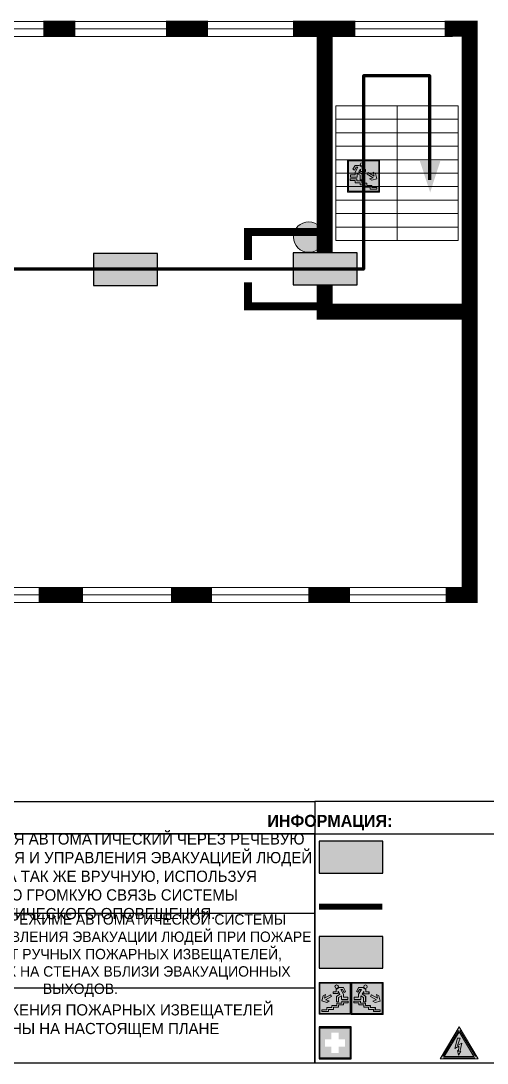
# Model space of a CAD drawing. Header units: millimetres. Extents: x 13114 to 67229, y 22859 to 38520.
# Drawn here: x 19219 to 19335.7, y 25093.9 to 25354.7 of the extents above; entities that cross this region are included whole.
import ezdxf

# ---------------------------------------------------------------- set-up
doc = ezdxf.new("R2010")
doc.units = ezdxf.units.MM
doc.layers.add('План_Штампы', color=7, linetype='Continuous')
doc.styles.add('обычный', font='arial.ttf')

# ---------------------------------------------------------------- blocks, each defined once
blk = doc.blocks.new('вниз')
at = {"lineweight": 0, "true_color": 0xffffff}
h = blk.add_hatch(color=7, dxfattribs=at)
h.dxf.hatch_style = 1
h.paths.add_polyline_path([(40994.51, -4472.22), (40986.51, -4472.22), (40986.51, -4480.22), (40994.51, -4480.22)])
h.paths.add_polyline_path([(40994.31, -4472.42), (40994.31, -4480.01), (40986.71, -4480.01), (40986.71, -4472.42)], flags=16)
h.paths.add_polyline_path([(40988.43, -4473.53), (40989.43, -4473.53), (40990.19, -4473.96), (40990.19, -4474.6), (40991, -4474.6), (40991, -4475.06), (40989.73, -4475.06), (40989.73, -4474.46), (40989.3, -4475.18), (40990.17, -4475.7), (40990.17, -4477.11), (40989.63, -4477.11), (40989.63, -4476.01), (40988.94, -4475.59), (40988.94, -4476.46), (40988.94, -4476.46), (40987.47, -4476.46), (40987.26, -4476.46), (40987.26, -4475.92), (40988.4, -4475.92), (40988.4, -4475.2), (40989.1, -4473.99), (40988.66, -4473.99), (40988.24, -4474.7), (40987.86, -4474.47), (40988.41, -4473.56)], flags=0)
h.paths.add_polyline_path([(40990.55, -4473.29, -1), (40989.69, -4473.29, -1)], flags=0)
h.paths.add_polyline_path([(40988.85, -4476.89), (40988.85, -4477.43), (40990.1, -4477.43), (40990.1, -4477.99), (40991.34, -4477.99), (40991.34, -4478.54), (40992.59, -4478.54), (40992.59, -4479.09), (40993.83, -4479.09), (40993.83, -4479.52), (40992.17, -4479.52), (40992.17, -4478.97), (40990.91, -4478.97), (40990.91, -4478.41), (40989.68, -4478.41), (40989.68, -4477.86), (40988.43, -4477.86), (40988.43, -4477.31), (40987.6, -4477.31), (40987.18, -4477.31), (40987.18, -4476.89)], flags=0)
h.paths.add_polyline_path([(40991.61, -4475.33), (40993.12, -4476.2), (40992.9, -4475.27), (40993.48, -4475.6), (40993.83, -4476.88), (40992.56, -4477.22), (40991.97, -4476.88), (40992.9, -4476.61), (40991.38, -4475.74), (40991.58, -4475.39)], flags=0)
h.paths.add_polyline_path([(40990.19, -4473.96), (40989.43, -4473.53), (40988.43, -4473.53), (40988.41, -4473.56), (40987.86, -4474.47), (40988.24, -4474.7), (40988.66, -4473.99), (40989.1, -4473.99), (40988.4, -4475.2), (40988.4, -4475.92), (40987.26, -4475.92), (40987.26, -4476.46), (40987.47, -4476.46), (40988.94, -4476.46), (40988.94, -4476.27), (40988.94, -4475.59), (40989.63, -4476.01), (40989.63, -4477.11), (40990.17, -4477.11), (40990.17, -4475.7), (40989.3, -4475.18), (40989.73, -4474.46), (40989.73, -4475.06), (40991, -4475.06), (40991, -4474.6), (40990.19, -4474.6)], flags=0)
h.paths.add_polyline_path([(40990.55, -4473.29, 1), (40989.69, -4473.29, 1)], flags=0)
h.paths.add_polyline_path([(40991.61, -4475.33), (40991.58, -4475.39), (40991.38, -4475.74), (40992.9, -4476.61), (40991.97, -4476.88), (40992.56, -4477.22), (40993.83, -4476.88), (40993.48, -4475.6), (40992.9, -4475.27), (40993.12, -4476.2)], flags=0)
h.paths.add_polyline_path([(40990.1, -4477.43), (40988.85, -4477.43), (40988.85, -4476.89), (40987.18, -4476.89), (40987.18, -4477.31), (40987.6, -4477.31), (40988.43, -4477.31), (40988.43, -4477.86), (40989.68, -4477.86), (40989.68, -4478.41), (40990.91, -4478.41), (40990.91, -4478.97), (40992.17, -4478.97), (40992.17, -4479.52), (40993.83, -4479.52), (40993.83, -4479.09), (40992.59, -4479.09), (40992.59, -4478.54), (40991.34, -4478.54), (40991.34, -4477.99), (40990.1, -4477.99)], flags=0)
at = {"lineweight": 0}
h = blk.add_hatch(color=126, dxfattribs=at)
h.dxf.hatch_style = 1
h.paths.add_polyline_path([(40994.31, -4472.42), (40986.71, -4472.42), (40986.71, -4480.01), (40994.31, -4480.01)])
h.paths.add_polyline_path([(40988.43, -4473.53), (40989.43, -4473.53), (40990.19, -4473.96), (40990.19, -4474.6), (40991, -4474.6), (40991, -4475.06), (40989.73, -4475.06), (40989.73, -4474.46), (40989.3, -4475.18), (40990.17, -4475.7), (40990.17, -4477.11), (40989.63, -4477.11), (40989.63, -4476.01), (40988.94, -4475.59), (40988.94, -4476.46), (40988.94, -4476.46), (40987.47, -4476.46), (40987.26, -4476.46), (40987.26, -4475.92), (40988.4, -4475.92), (40988.4, -4475.2), (40989.1, -4473.99), (40988.66, -4473.99), (40988.24, -4474.7), (40987.86, -4474.47), (40988.41, -4473.56)], flags=16)
h.paths.add_polyline_path([(40990.55, -4473.29, -1), (40989.69, -4473.29, -1)], flags=16)
h.paths.add_polyline_path([(40988.85, -4476.89), (40988.85, -4477.43), (40990.1, -4477.43), (40990.1, -4477.99), (40991.34, -4477.99), (40991.34, -4478.54), (40992.59, -4478.54), (40992.59, -4479.09), (40993.83, -4479.09), (40993.83, -4479.52), (40992.17, -4479.52), (40992.17, -4478.97), (40990.91, -4478.97), (40990.91, -4478.41), (40989.68, -4478.41), (40989.68, -4477.86), (40988.43, -4477.86), (40988.43, -4477.31), (40987.6, -4477.31), (40987.18, -4477.31), (40987.18, -4476.89)], flags=16)
h.paths.add_polyline_path([(40991.61, -4475.33), (40993.12, -4476.2), (40992.9, -4475.27), (40993.48, -4475.6), (40993.83, -4476.88), (40992.56, -4477.22), (40991.97, -4476.88), (40992.9, -4476.61), (40991.38, -4475.74), (40991.58, -4475.39)], flags=16)
at = {"lineweight": 0, "true_color": 0xffffff}
h = blk.add_hatch(color=7, dxfattribs=at)
h.dxf.hatch_style = 1
h.paths.add_polyline_path([(40989.73, -4474.46), (40989.73, -4475.06), (40991, -4475.06), (40991, -4474.6), (40990.19, -4474.6), (40990.19, -4473.96), (40989.43, -4473.53), (40988.43, -4473.53), (40988.41, -4473.56), (40987.86, -4474.47), (40988.24, -4474.7), (40988.66, -4473.99), (40989.1, -4473.99), (40988.4, -4475.2), (40988.4, -4475.92), (40987.26, -4475.92), (40987.26, -4476.46), (40987.47, -4476.46), (40988.94, -4476.46), (40988.94, -4475.59), (40989.63, -4476.01), (40989.63, -4477.11), (40990.17, -4477.11), (40990.17, -4475.7), (40989.3, -4475.18)])
h.paths.add_polyline_path([(40989.69, -4473.29, 1), (40990.55, -4473.29, 1)])
h.paths.add_polyline_path([(40991.61, -4475.33), (40991.58, -4475.39), (40991.38, -4475.74), (40992.9, -4476.61), (40991.97, -4476.88), (40992.56, -4477.22), (40993.83, -4476.88), (40993.48, -4475.6), (40992.9, -4475.27), (40993.12, -4476.2)])
h.paths.add_polyline_path([(40990.1, -4477.43), (40988.85, -4477.43), (40988.85, -4476.89), (40987.18, -4476.89), (40987.18, -4477.31), (40987.6, -4477.31), (40988.43, -4477.31), (40988.43, -4477.86), (40989.68, -4477.86), (40989.68, -4478.41), (40990.91, -4478.41), (40990.91, -4478.97), (40992.17, -4478.97), (40992.17, -4479.52), (40993.83, -4479.52), (40993.83, -4479.09), (40992.59, -4479.09), (40992.59, -4478.54), (40991.34, -4478.54), (40991.34, -4477.99), (40990.1, -4477.99)])
at = {"color": 126, "lineweight": 0}
for points in [[(40986.51, -4472.22), (40994.51, -4472.22), (40994.51, -4480.22), (40986.51, -4480.22)], [(40986.71, -4472.42), (40994.31, -4472.42), (40994.31, -4480.01), (40986.71, -4480.01)]]:
    blk.add_lwpolyline(points, close=True, dxfattribs=at)
for points in [[(40987.47, -4476.46), (40987.26, -4476.46), (40987.26, -4475.92), (40988.4, -4475.92), (40988.4, -4475.2), (40989.1, -4473.99), (40988.66, -4473.99), (40988.24, -4474.7), (40987.86, -4474.47), (40988.41, -4473.56), (40988.43, -4473.53), (40989.43, -4473.53), (40990.19, -4473.96), (40990.19, -4474.6), (40991, -4474.6), (40991, -4475.06), (40989.73, -4475.06), (40989.73, -4474.46), (40989.3, -4475.18), (40990.17, -4475.7), (40990.17, -4477.11), (40989.63, -4477.11), (40989.63, -4476.01), (40988.94, -4475.59), (40988.94, -4476.46)], [(40987.6, -4477.31), (40987.18, -4477.31), (40987.18, -4476.89), (40988.85, -4476.89), (40988.85, -4477.43), (40990.1, -4477.43), (40990.1, -4477.99), (40991.34, -4477.99), (40991.34, -4478.54), (40992.59, -4478.54), (40992.59, -4479.09), (40993.83, -4479.09), (40993.83, -4479.52), (40992.17, -4479.52), (40992.17, -4478.97), (40990.91, -4478.97), (40990.91, -4478.41), (40989.68, -4478.41), (40989.68, -4477.86), (40988.43, -4477.86), (40988.43, -4477.31), (40987.6, -4477.31)], [(40987.47, -4476.46), (40988.94, -4476.46), (40988.94, -4476.27)], [(40991.58, -4475.39), (40991.38, -4475.74), (40992.9, -4476.61), (40991.97, -4476.88), (40992.56, -4477.22), (40993.83, -4476.88), (40993.48, -4475.6), (40992.9, -4475.27), (40993.12, -4476.2), (40991.61, -4475.33), (40991.58, -4475.39)]]:
    blk.add_lwpolyline(points, dxfattribs=at)
blk.add_circle((40990.12, -4473.29), 0.432, dxfattribs=at)
blk = doc.blocks.new('A$C7B4425F7')
at = {"true_color": 0xffffff}
blk.add_hatch(color=7, dxfattribs=at).paths.add_polyline_path([(0, 0), (-16, 0), (-16, -8), (0, -8)])
h = blk.add_hatch(color=126)
h.paths.add_polyline_path([(-0.2, -0.2), (-15.8, -0.2), (-15.8, -7.8), (-0.2, -7.8)])
h.paths.add_polyline_path([(-11.76, -2.03), (-11.76, -3.66), (-11.17, -3.66, -0.568275), (-11.17, -6.18), (-12.58, -6.18), (-12.58, -2.03)], flags=16)
h.paths.add_polyline_path([(-13.33, -4.12, -0.495768), (-13.59, -6.18), (-15.03, -6.18), (-15.03, -2.03), (-13.59, -2.03, -0.487973)], flags=16)
h.paths.add_polyline_path([(-10.25, -2.03), (-9.48, -2.03), (-9.48, -6.18), (-10.25, -6.18)], flags=16)
h.paths.add_polyline_path([(-13.84, -3.69), (-14.24, -3.69), (-14.24, -3.03), (-13.9, -3.03, -0.692621)], flags=0)
h.paths.add_polyline_path([(-9.15, -2.03), (-8.4, -2.03), (-8.04, -3.07), (-7.68, -2.03), (-6.93, -2.03), (-7.64, -4.1), (-6.93, -6.18), (-7.68, -6.18), (-8.04, -5.14), (-8.4, -6.18), (-9.15, -6.18), (-8.44, -4.1)], flags=16)
h.paths.add_polyline_path([(-11.76, -4.46), (-11.42, -4.46, -0.692621), (-11.36, -5.12), (-11.76, -5.12)], flags=0)
h.paths.add_polyline_path([(-13.9, -5.2), (-14.24, -5.2), (-14.24, -4.55), (-13.84, -4.55, -0.708038)], flags=0)
edge = h.paths.add_edge_path(flags=16)
edge.add_ellipse((-5.51, -4.08), major_axis=(0, 2.05), ratio=0.586184, start_angle=0, end_angle=360)
edge = h.paths.add_edge_path(flags=0)
edge.add_ellipse((-5.51, -4.08), major_axis=(0, 1.14), ratio=0.454828, start_angle=0, end_angle=360)
h.paths.add_polyline_path([(-4.13, -4.96, 0.377264), (-3.48, -4.52, 0.0555), (-3.16, -2.03), (-1.66, -2.03), (-1.66, -4.96), (-0.96, -4.96), (-0.96, -7.01), (-1.75, -7.01), (-1.75, -6.18), (-3.3, -6.18), (-3.3, -7.02), (-4.13, -7.02)], flags=16)
h.paths.add_polyline_path([(-2.73, -2.91), (-2.28, -2.91), (-2.28, -4.96), (-3.05, -4.96, 0.079136)], flags=0)
at = {"color": 126}
blk.add_lwpolyline([(-16, -8), (0, -8), (0, 0), (-16, 0)], close=True, dxfattribs=at)
blk = doc.blocks.new('A$C7B8C2D5B')
at = {"lineweight": 0}
h = blk.add_hatch(color=5, dxfattribs=at)
h.dxf.hatch_style = 1
h.paths.add_polyline_path([(1.4, -3.02, 1), (-2.11, -3.02, 1)])
at = {"color": 5, "lineweight": 0}
blk.add_circle((-0.36, -3.02), 1.75, dxfattribs=at)
blk = doc.blocks.new('A$C32E8229D')
at = {"true_color": 0xffffff}
blk.add_hatch(color=7, dxfattribs=at).paths.add_polyline_path([(0, 0), (0, -8), (16, -8), (16, 0)])
h = blk.add_hatch(color=126)
h.paths.add_polyline_path([(0.2, -0.2), (15.8, -0.2), (15.8, -7.8), (0.2, -7.8)])
h.paths.add_polyline_path([(13.49, -2.05), (12.08, -2.05), (11.37, -2.63, 0.162397), (11.29, -2.84), (11.29, -3.63), (10.35, -3.63), (10.35, -4.05), (11.68, -4.05), (11.68, -3.48), (12.26, -4.28), (11.29, -5.1), (11.29, -6.78), (11.85, -6.78), (11.85, -5.44), (12.8, -4.64), (12.8, -5.94), (14.46, -5.94), (14.46, -5.39), (13.45, -5.39), (13.45, -3.97), (12.46, -2.59), (13.15, -2.59), (13.69, -3.34), (14.18, -3)], flags=16)
h.paths.add_polyline_path([(10.74, -1.82, 1), (11.8, -1.82, 1)], flags=16)
h.paths.add_polyline_path([(9.39, -3.59), (5.99, -3.59), (6.56, -3.03), (5.91, -3.03), (5.1, -3.83), (5.91, -4.64), (6.56, -4.64), (5.99, -4.09), (9.39, -4.09)], flags=16)
h.paths.add_polyline_path([(4.29, -1.08), (1.72, -1.08), (1.72, -6.6), (4.29, -6.6)], flags=16)
at = {"color": 126}
blk.add_lwpolyline([(16, -8), (0, -8), (0, 0), (16, 0)], close=True, dxfattribs=at)
blk = doc.blocks.new('A$C3E6D3DDE')
at = {"lineweight": 5}
h = blk.add_hatch(color=40, dxfattribs=at)
h.paths.add_polyline_path([(24.1, 1.45), (16.46, -11.35), (31.74, -11.35)])
h.paths.add_polyline_path([(24.09, -0.46), (30.03, -10.41), (18.14, -10.41)], flags=16)
h.paths.add_polyline_path([(24.54, -3.08), (23.41, -6.02), (25.13, -5.01), (24.33, -8.5), (24.82, -8.27), (23.79, -9.86), (23.4, -8.04), (23.8, -8.43), (24.04, -6.29), (22.39, -7.25), (23.44, -3.08)], flags=0)
h = blk.add_hatch(color=256, dxfattribs=at)
h.paths.add_polyline_path([(24.37, 0.03, 0.567511), (23.82, 0.03), (17.59, -10.4, 0.582454), (17.86, -10.88), (30.32, -10.88, 0.582149), (30.6, -10.4)])
h.paths.add_polyline_path([(24.09, -0.46), (18.14, -10.41), (30.03, -10.41)], flags=16)
h.paths.add_polyline_path([(24.54, -3.08), (23.41, -6.02), (25.13, -5.01), (24.33, -8.5), (24.82, -8.27), (23.79, -9.86), (23.4, -8.04), (23.8, -8.43), (24.04, -6.29), (22.39, -7.25), (23.44, -3.08)], flags=0)
h = blk.add_hatch(color=40, dxfattribs=at)
h.paths.add_polyline_path([(24.09, -0.46), (18.14, -10.41), (30.03, -10.41)])
h.paths.add_polyline_path([(24.82, -8.27), (23.79, -9.86), (23.4, -8.04), (23.8, -8.43), (24.04, -6.29), (22.39, -7.25), (23.44, -3.08), (24.54, -3.08), (23.41, -6.02), (25.13, -5.01), (24.33, -8.5)], flags=16)
at = {"color": 40, "lineweight": 5}
for p, q in [((16.46, -11.35), (24.1, 1.45)), ((24.1, 1.45), (31.74, -11.35))]:
    blk.add_line(p, q, dxfattribs=at)
at = {"lineweight": 5}
for p, q in [((17.59, -10.4), (23.82, 0.03)), ((24.37, 0.03), (30.6, -10.4)), ((18.14, -10.41), (24.09, -0.46)), ((23.44, -3.08), (22.39, -7.25)), ((23.41, -6.02), (24.54, -3.08)), ((24.54, -3.08), (23.44, -3.08)), ((24.09, -0.46), (30.03, -10.41)), ((22.39, -7.25), (24.04, -6.29)), ((23.8, -8.43), (23.4, -8.04)), ((23.4, -8.04), (23.79, -9.86)), ((25.13, -5.01), (23.41, -6.02)), ((23.79, -9.86), (24.82, -8.27)), ((24.04, -6.29), (23.8, -8.43)), ((24.33, -8.5), (25.13, -5.01)), ((24.82, -8.27), (24.33, -8.5)), ((17.86, -10.88), (30.32, -10.88)), ((18.14, -10.41), (30.03, -10.41))]:
    blk.add_line(p, q, dxfattribs=at)
at = {"color": 50, "lineweight": 5}
blk.add_line((31.74, -11.35), (16.46, -11.35), dxfattribs=at)
blk = doc.blocks.new('A$C18900ED3')
h = blk.add_hatch(color=126)
h.paths.add_polyline_path([(-0.18, -0.18), (-7.02, -0.18), (-7.02, -7.02), (-0.18, -7.02)])
h.paths.add_polyline_path([(-5.89, -4.46), (-5.89, -2.77), (-4.46, -2.77), (-4.46, -1.31), (-2.77, -1.31), (-2.77, -2.77), (-1.33, -2.77), (-1.33, -4.46), (-2.77, -4.46), (-2.77, -5.89), (-4.46, -5.89), (-4.46, -4.46)], flags=16)
at = {"color": 126}
for p, q in [((-7.2, 0), (-7.2, -7.2)), ((0, 0), (-7.2, 0)), ((0, -7.2), (0, 0)), ((-7.02, -7.02), (-7.02, -0.18)), ((-7.02, -0.18), (-0.18, -0.18)), ((-0.18, -0.18), (-0.18, -7.02)), ((-0.18, -7.02), (-7.02, -7.02)), ((-7.2, -7.2), (0, -7.2))]:
    blk.add_line(p, q, dxfattribs=at)
blk = doc.blocks.new('вниз 3')
at = {"lineweight": 0, "true_color": 0xffffff}
h = blk.add_hatch(color=7, dxfattribs=at)
h.dxf.hatch_style = 1
h.paths.add_polyline_path([(40997.5, -4475.69), (40997.25, -4475.28), (40995.76, -4476.15), (40995.97, -4475.23), (40995.39, -4475.56), (40995.05, -4476.83), (40996.33, -4477.17), (40996.91, -4476.83), (40996, -4476.55)], flags=0)
h.paths.add_polyline_path([(40999.81, -4473.95), (41000.22, -4473.95), (41000.64, -4474.67), (41001.03, -4474.43), (41000.46, -4473.49), (41000.42, -4473.49), (40999.43, -4473.49), (40998.68, -4473.92), (40998.68, -4474.57), (40997.88, -4474.57), (40997.88, -4475), (40999.14, -4475), (40999.14, -4474.43), (40999.14, -4474.38), (40999.59, -4475.15), (40998.72, -4475.67), (40998.72, -4477.06), (40999.24, -4477.06), (40999.24, -4475.96), (40999.95, -4475.56), (40999.95, -4476.43), (41001.61, -4476.43), (41001.61, -4475.88), (41000.47, -4475.88), (41000.47, -4475.12)], flags=0)
h.paths.add_polyline_path([(40999.2, -4473.24, 1), (40998.35, -4473.24, 1)], flags=0)
h.paths.add_polyline_path([(41000.46, -4477.26), (41001.69, -4477.26), (41001.69, -4476.84), (41000.03, -4476.84), (41000.03, -4477.39), (40998.78, -4477.39), (40998.78, -4477.95), (40997.53, -4477.95), (40997.53, -4478.5), (40996.29, -4478.5), (40996.29, -4479.06), (40995.05, -4479.06), (40995.05, -4479.48), (40995.29, -4479.48), (40996.72, -4479.48), (40996.72, -4478.92), (40997.97, -4478.92), (40997.97, -4478.36), (40999.2, -4478.36), (40999.2, -4477.81), (41000.46, -4477.81)], flags=0)
h.paths.add_polyline_path([(41002.37, -4472.17), (40994.37, -4472.17), (40994.37, -4480.17), (41002.37, -4480.17)])
h.paths.add_polyline_path([(41002.16, -4479.96), (40994.57, -4479.96), (40994.57, -4472.37), (41002.16, -4472.37)], flags=16)
h.paths.add_polyline_path([(41001.61, -4475.88), (41001.61, -4476.43), (40999.95, -4476.43), (40999.95, -4475.56), (40999.24, -4475.96), (40999.24, -4477.06), (40998.72, -4477.06), (40998.72, -4475.67), (40999.59, -4475.15), (40999.14, -4474.38), (40999.14, -4474.43), (40999.14, -4475), (40997.88, -4475), (40997.88, -4474.57), (40998.68, -4474.57), (40998.68, -4473.92), (40999.43, -4473.49), (41000.42, -4473.49), (41000.46, -4473.49), (41001.03, -4474.43), (41000.64, -4474.67), (41000.22, -4473.95), (40999.81, -4473.95), (41000.47, -4475.12), (41000.47, -4475.88)], flags=0)
h.paths.add_polyline_path([(41001.69, -4476.84), (41001.69, -4477.26), (41000.46, -4477.26), (41000.46, -4477.81), (40999.2, -4477.81), (40999.2, -4478.36), (40997.97, -4478.36), (40997.97, -4478.92), (40996.72, -4478.92), (40996.72, -4479.48), (40995.05, -4479.48), (40995.05, -4479.06), (40996.29, -4479.06), (40996.29, -4478.5), (40997.53, -4478.5), (40997.53, -4477.95), (40998.78, -4477.95), (40998.78, -4477.39), (41000.03, -4477.39), (41000.03, -4476.84)], flags=0)
h.paths.add_polyline_path([(40998.35, -4473.24, -1), (40999.2, -4473.24, -1)], flags=0)
h.paths.add_polyline_path([(40997.5, -4475.69), (40996, -4476.55), (40996.91, -4476.83), (40996.33, -4477.17), (40995.05, -4476.83), (40995.39, -4475.56), (40995.97, -4475.23), (40995.76, -4476.15), (40997.25, -4475.28)], flags=0)
at = {"lineweight": 0}
h = blk.add_hatch(color=126, dxfattribs=at)
h.dxf.hatch_style = 1
h.paths.add_polyline_path([(41002.16, -4472.37), (40994.57, -4472.37), (40994.57, -4479.96), (41002.16, -4479.96)])
h.paths.add_polyline_path([(40995.97, -4475.23), (40995.76, -4476.15), (40997.25, -4475.28), (40997.5, -4475.69), (40996, -4476.55), (40996.91, -4476.83), (40996.33, -4477.17), (40995.05, -4476.83), (40995.39, -4475.56)], flags=16)
h.paths.add_polyline_path([(40997.88, -4474.57), (40998.68, -4474.57), (40998.68, -4473.92), (40999.43, -4473.49), (41000.42, -4473.49), (41000.46, -4473.49), (41001.03, -4474.43), (41000.64, -4474.67), (41000.22, -4473.95), (40999.81, -4473.95), (41000.47, -4475.12), (41000.47, -4475.88), (41001.61, -4475.88), (41001.61, -4476.43), (40999.95, -4476.43), (40999.95, -4475.56), (40999.24, -4475.96), (40999.24, -4477.06), (40998.72, -4477.06), (40998.72, -4475.67), (40999.59, -4475.15), (40999.14, -4474.38), (40999.14, -4474.43), (40999.14, -4475), (40997.88, -4475)], flags=16)
h.paths.add_polyline_path([(40998.35, -4473.24, -1), (40999.2, -4473.24, -1)], flags=16)
h.paths.add_polyline_path([(40997.53, -4477.95), (40998.78, -4477.95), (40998.78, -4477.39), (41000.03, -4477.39), (41000.03, -4476.84), (41001.69, -4476.84), (41001.69, -4477.26), (41000.46, -4477.26), (41000.46, -4477.81), (40999.2, -4477.81), (40999.2, -4478.36), (40997.97, -4478.36), (40997.97, -4478.92), (40996.72, -4478.92), (40996.72, -4479.48), (40995.05, -4479.48), (40995.05, -4479.06), (40996.29, -4479.06), (40996.29, -4478.5), (40997.53, -4478.5)], flags=16)
at = {"lineweight": 0, "true_color": 0xffffff}
h = blk.add_hatch(color=7, dxfattribs=at)
h.dxf.hatch_style = 1
h.paths.add_polyline_path([(40999.2, -4473.24, 1), (40998.35, -4473.24, 1)])
h.paths.add_polyline_path([(40999.81, -4473.95), (41000.22, -4473.95), (41000.64, -4474.67), (41001.03, -4474.43), (41000.46, -4473.49), (41000.42, -4473.49), (40999.43, -4473.49), (40998.68, -4473.92), (40998.68, -4474.57), (40997.88, -4474.57), (40997.88, -4475), (40999.14, -4475), (40999.14, -4474.43), (40999.14, -4474.38), (40999.59, -4475.15), (40998.72, -4475.67), (40998.72, -4477.06), (40999.24, -4477.06), (40999.24, -4475.96), (40999.95, -4475.56), (40999.95, -4476.43), (41001.61, -4476.43), (41001.61, -4475.88), (41000.47, -4475.88), (41000.47, -4475.12)])
h.paths.add_polyline_path([(40999.2, -4477.81), (41000.46, -4477.81), (41000.46, -4477.26), (41001.69, -4477.26), (41001.69, -4476.84), (41000.03, -4476.84), (41000.03, -4477.39), (40998.78, -4477.39), (40998.78, -4477.95), (40997.53, -4477.95), (40997.53, -4478.5), (40996.29, -4478.5), (40996.29, -4479.06), (40995.05, -4479.06), (40995.05, -4479.48), (40995.29, -4479.48), (40996.72, -4479.48), (40996.72, -4478.92), (40997.97, -4478.92), (40997.97, -4478.36), (40999.2, -4478.36)])
h.paths.add_polyline_path([(40997.5, -4475.69), (40997.25, -4475.28), (40995.76, -4476.15), (40995.97, -4475.23), (40995.39, -4475.56), (40995.05, -4476.83), (40996.33, -4477.17), (40996.91, -4476.83), (40996, -4476.55)])
at = {"color": 126, "lineweight": 0}
for points in [[(40994.37, -4472.17), (41002.37, -4472.17), (41002.37, -4480.17), (40994.37, -4480.17)], [(40994.57, -4472.37), (41002.16, -4472.37), (41002.16, -4479.96), (40994.57, -4479.96)]]:
    blk.add_lwpolyline(points, close=True, dxfattribs=at)
for points in [[(40999.14, -4474.43), (40999.14, -4475), (40997.88, -4475), (40997.88, -4474.57), (40998.68, -4474.57), (40998.68, -4473.92), (40999.43, -4473.49), (41000.42, -4473.49), (41000.46, -4473.49), (41001.03, -4474.43), (41000.64, -4474.67), (41000.22, -4473.95), (40999.81, -4473.95), (41000.47, -4475.12), (41000.47, -4475.88), (41001.61, -4475.88), (41001.61, -4476.43), (40999.95, -4476.43), (40999.95, -4475.56), (40999.24, -4475.96), (40999.24, -4477.06), (40998.72, -4477.06), (40998.72, -4475.67), (40999.59, -4475.15), (40999.14, -4474.38), (40999.14, -4474.43)], [(40995.05, -4476.83), (40995.39, -4475.56), (40995.97, -4475.23), (40995.76, -4476.15), (40997.25, -4475.28), (40997.5, -4475.69), (40996, -4476.55), (40996.91, -4476.83), (40996.33, -4477.17), (40995.05, -4476.83)], [(40995.29, -4479.48), (40995.05, -4479.48), (40995.05, -4479.06), (40996.29, -4479.06), (40996.29, -4478.5), (40997.53, -4478.5), (40997.53, -4477.95), (40998.78, -4477.95), (40998.78, -4477.39), (41000.03, -4477.39), (41000.03, -4476.84), (41001.69, -4476.84), (41001.69, -4477.26), (41000.46, -4477.26), (41000.46, -4477.81), (40999.2, -4477.81), (40999.2, -4478.36), (40997.97, -4478.36), (40997.97, -4478.92), (40996.72, -4478.92), (40996.72, -4479.48), (40995.05, -4479.48)]]:
    blk.add_lwpolyline(points, dxfattribs=at)
blk.add_circle((40998.77, -4473.24), 0.426, dxfattribs=at)

msp = doc.modelspace()

# ---------------------------------------------------------------- linework, layer by layer
at = {"lineweight": 0}
for points in [[(19326.57, 25352.68), (18993.06, 25352.68)], [(19326.95, 25354.54), (18999.91, 25354.54)], [(19326.99, 25350.82), (18993.76, 25350.82)], [(19325.67, 25212.95), (18998.02, 25212.95)], [(19325.29, 25211.09), (18997.64, 25211.09)], [(19325.72, 25209.23), (18998.07, 25209.23)]]:
    msp.add_lwpolyline(points, dxfattribs=at)
for points, const_width in [([(19224.65, 25352.72), (19232.63, 25352.72)], 4), ([(19255.35, 25352.72), (19265.82, 25352.72)], 4), ([(19287.08, 25352.72), (19302.68, 25352.72)], 4), ([(19295.01, 25352.72), (19295.01, 25296.78)], 4), ([(19325.1, 25352.72), (19331.32, 25352.72), (19331.32, 25211.09), (19325.29, 25211.09)], 4), ([(19275.95, 25301.87), (19294.17, 25301.87)], 2), ([(19331.32, 25281.97), (19295.01, 25281.97), (19295.01, 25288.6)], 4), ([(19275.95, 25283.33), (19294.17, 25283.33)], 2), ([(19234.53, 25211.09), (19223.49, 25211.09)], 4), ([(19266.86, 25211.09), (19256.61, 25211.09)], 4), ([(19301.4, 25211.09), (19290.91, 25211.09)], 4)]:
    msp.add_lwpolyline(points, dxfattribs=dict(at, const_width=const_width))
at = {"color": 126, "lineweight": 100, "true_color": 0x008754}
for points in [[(19321.34, 25314.91), (19321.34, 25340.92), (19304.75, 25340.92), (19304.75, 25292.55), (19276.75, 25292.55)], [(19276.75, 25292.55), (19213.98, 25292.55), (19213.98, 25220.9), (19118.66, 25220.9), (19118.66, 25243.09), (19139.17, 25243.09)]]:
    msp.add_lwpolyline(points, dxfattribs=at)
at = {"lineweight": 0}
for points in [[(19313.16, 25330.1), (19313.16, 25333.47), (19297.85, 25333.47), (19297.85, 25330.1)], [(19328.46, 25330.1), (19328.46, 25333.47), (19313.16, 25333.47), (19313.16, 25330.1)], [(19313.16, 25326.72), (19313.16, 25330.1), (19297.85, 25330.1), (19297.85, 25326.72)], [(19328.46, 25326.72), (19328.46, 25330.1), (19313.16, 25330.1), (19313.16, 25326.72)], [(19313.16, 25323.35), (19313.16, 25326.72), (19297.85, 25326.72), (19297.85, 25323.35)], [(19328.46, 25323.35), (19328.46, 25326.72), (19313.16, 25326.72), (19313.16, 25323.35)], [(19313.16, 25319.98), (19313.16, 25323.35), (19297.85, 25323.35), (19297.85, 25319.98)], [(19328.46, 25319.98), (19328.46, 25323.35), (19313.16, 25323.35), (19313.16, 25319.98)], [(19313.16, 25316.61), (19313.16, 25319.98), (19297.85, 25319.98), (19297.85, 25316.61)], [(19313.16, 25316.61), (19313.16, 25319.98), (19297.85, 25319.98), (19297.85, 25316.61)], [(19328.46, 25316.61), (19328.46, 25319.98), (19313.16, 25319.98), (19313.16, 25316.61)], [(19328.46, 25316.61), (19328.46, 25319.98), (19313.16, 25319.98), (19313.16, 25316.61)], [(19313.16, 25313.24), (19313.16, 25316.61), (19297.85, 25316.61), (19297.85, 25313.24)], [(19328.46, 25313.24), (19328.46, 25316.61), (19313.16, 25316.61), (19313.16, 25313.24)], [(19313.16, 25309.86), (19313.16, 25313.24), (19297.85, 25313.24), (19297.85, 25309.86)], [(19328.46, 25309.86), (19328.46, 25313.24), (19313.16, 25313.24), (19313.16, 25309.86)], [(19313.16, 25306.49), (19313.16, 25309.86), (19297.85, 25309.86), (19297.85, 25306.49)], [(19328.46, 25306.49), (19328.46, 25309.86), (19313.16, 25309.86), (19313.16, 25306.49)], [(19313.16, 25303.12), (19313.16, 25306.49), (19297.85, 25306.49), (19297.85, 25303.12)], [(19328.46, 25303.12), (19328.46, 25306.49), (19313.16, 25306.49), (19313.16, 25303.12)], [(19313.16, 25299.75), (19313.16, 25303.12), (19297.85, 25303.12), (19297.85, 25299.75)], [(19328.46, 25299.75), (19328.46, 25303.12), (19313.16, 25303.12), (19313.16, 25299.75)]]:
    msp.add_lwpolyline(points, close=True, dxfattribs=at)
at = {"lineweight": 100, "const_width": 2}
for points in [[(19275.85, 25294.89), (19275.85, 25302.87)], [(19275.85, 25282.33), (19275.85, 25289.3)]]:
    msp.add_lwpolyline(points, dxfattribs=at)
for points in [[(19170.83, 25159.4), (19292.55, 25159.4), (19292.55, 25093.95), (19170.83, 25093.95)], [(19170.83, 25159.4), (19292.55, 25159.4), (19292.55, 25151.34), (19170.83, 25151.34)], [(19292.55, 25151.34), (19436.32, 25151.34), (19436.32, 25159.4), (19292.55, 25159.4)], [(19170.83, 25151.34), (19292.55, 25151.34), (19292.55, 25131.35), (19170.83, 25131.35)], [(19292.55, 25151.34), (19436.32, 25151.34), (19436.32, 25093.95), (19292.55, 25093.95)], [(19292.55, 25131.35), (19170.83, 25131.35), (19170.83, 25112.77), (19292.55, 25112.77)]]:
    msp.add_lwpolyline(points, close=True)
at = {"color": 126, "lineweight": 80, "true_color": 0x008754, "const_width": 1.5}
msp.add_lwpolyline([(19309.43, 25133.13), (19293.63, 25133.13)], dxfattribs=at)
at = {"layer": 'План_Штампы', "color": 126, "true_color": 0x008754}
msp.add_solid([(19318.84, 25319.68), (19323.98, 25319.67), (19321.43, 25311.79)], dxfattribs=at)

# ---------------------------------------------------------------- block references
at = {"color": 126, "true_color": 0x008754}
for name, p in [('вниз', (-21685.74, 29792.09)), ('вниз 3', (-21700.74, 29586.33)), ('вниз', (-21684.88, 29586.37)), ('вниз', (-21684.87, 29586.37))]:
    msp.add_blockref(name, p, dxfattribs=at)
at = {"xscale": 2.177419353276491, "yscale": 2.177419353276491, "zscale": 2.177419353276491, "rotation": 90}
msp.add_blockref('A$C7B8C2D5B', (19284.48, 25301.4), dxfattribs=at)
at = {"xscale": -1}
msp.add_blockref('A$C32E8229D', (19253.2, 25296.54), dxfattribs=at)
for name, p, xscale, yscale, zscale in [('A$C18900ED3', (19301.63, 25103.01), 1.111111111007631, 1.111111111007631, 1.111111111007631), ('A$C3E6D3DDE', (19313.62, 25102.11), 0.625, 0.625, 0.625)]:
    msp.add_blockref(name, p, dxfattribs=dict(xscale=xscale, yscale=yscale, zscale=zscale))
at = {"layer": 'План_Штампы'}
for p in [(19303.13, 25296.69), (19309.63, 25149.5)]:
    msp.add_blockref('A$C7B4425F7', p, dxfattribs=at)
at = {"layer": 'План_Штампы', "color": 126, "true_color": 0x008754, "xscale": -1}
msp.add_blockref('A$C32E8229D', (19309.63, 25125.67), dxfattribs=at)

# ---------------------------------------------------------------- texts
at = {"lineweight": 0, "attachment_point": 5, "style": 'обычный'}
for s, insert, char_height, width in [('{\\fProxima Nova Rg|b1|i0|c204|p2;ИНФОРМАЦИЯ:\\H1.1997x; }', (19296.35, 25154.13), 3, 175.1736), ('{\\fProxima Nova Rg|b0|i0|c204|p2;СПОСОБ ОПОВЕЩЕНИЯ АВТОМАТИЧЕСКИЙ ЧЕРЕЗ РЕЧЕВУЮ СИСТЕМУ ОПОВЕЩЕНИЯ И УПРАВЛЕНИЯ ЭВАКУАЦИЕЙ ЛЮДЕЙ ПРИ ПОЖАРЕ , А ТАК ЖЕ ВРУЧНУЮ, ИСПОЛЬЗУЯ ВНУТРЕННЮЮ ГРОМКУЮ СВЯЗЬ СИСТЕМЫ ТЕХНОЛОГИЧЕСКОГО ОПОВЕЩЕНИЯ.}', (19232.46, 25140.3), 2.8, 118.5618), ('{\\fProxima Nova Rg|b0|i0|c204|p2;\\P\\pt7.8;ЗАПУСК В РУЧНОМ РЕЖИМЕ АВТОМАТИЧЕСКОЙ СИСТЕМЫ ОПОВЕЩЕНИЯ  И УПРАВЛЕНИЯ ЭВАКУАЦИИ ЛЮДЕЙ ПРИ ПОЖАРЕ ПРОИЗВОДИТСЯ ОТ РУЧНЫХ ПОЖАРНЫХ ИЗВЕЩАТЕЛЕЙ, УСТАНАНОВЛЕННЫХ НА СТЕНАХ ВБЛИЗИ ЭВАКУАЦИОННЫХ ВЫХОДОВ. }', (19233.91, 25123.02), 2.6, 121.7868), ('\\pt8.4;{\\fProxima Nova Rg|b0|i0|c204|p2;\\PМЕСТА РАСПОЛОЖЕНИЯ ПОЖАРНЫХ ИЗВЕЩАТЕЛЕЙ ОБОЗНАЧЕНЫ НА НАСТОЯЩЕМ ПЛАНЕ}', (19232.26, 25106.87), 2.8, 118.5618)]:
    msp.add_mtext(s, dxfattribs=dict(at, insert=insert, char_height=char_height, width=width))

doc.saveas('drawing.dxf')
